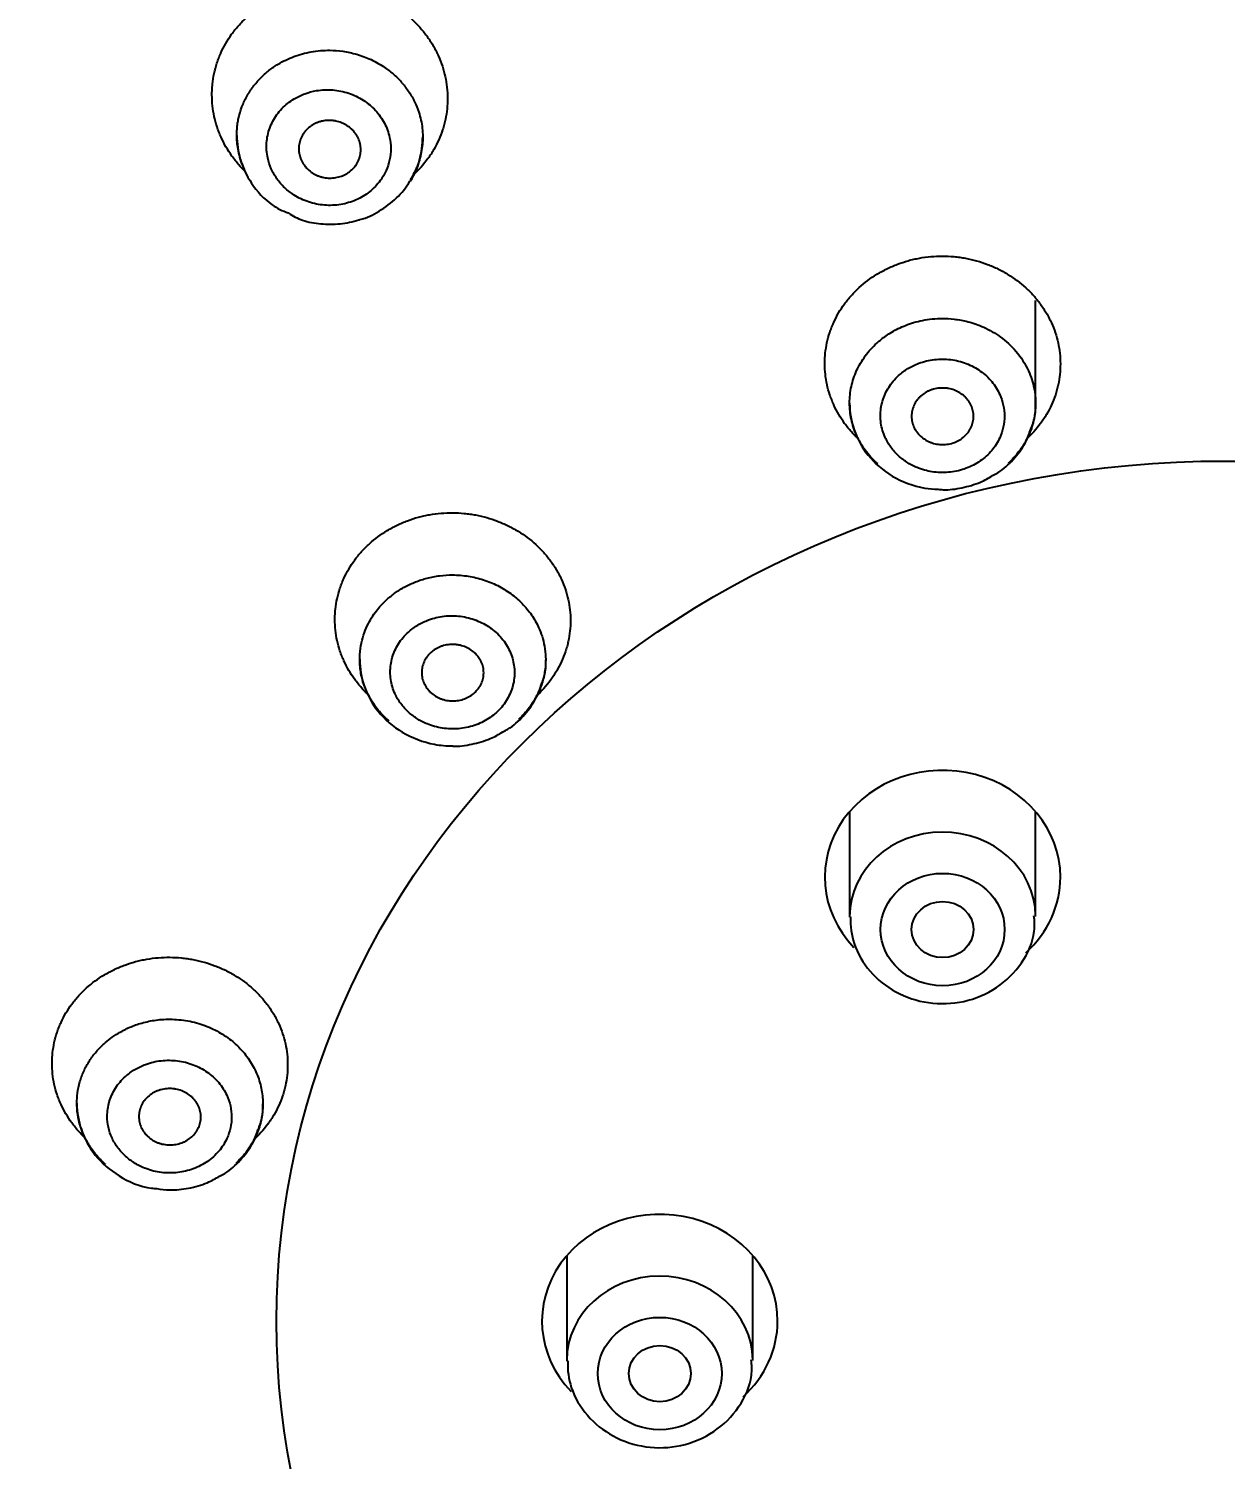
# Model space of a CAD drawing. Header units: millimetres. Extents: x 6110 to 6704, y -2661 to -1821.
# Drawn here: x 6333.18 to 6338.01, y -2169.86 to -2164.1 of the extents above; entities that cross this region are included whole.
import ezdxf

# ---------------------------------------------------------------- set-up
doc = ezdxf.new("R2010")
doc.units = ezdxf.units.MM
doc.header["$LTSCALE"] = 0.1
doc.linetypes.add('HIDDEN2', pattern=[4.7625, 3.175, -1.5875])
doc.layers.add('1', color=4, linetype='HIDDEN2', lineweight=13)
doc.layers.add('DIM', color=3, linetype='Continuous', lineweight=9)
doc.styles.get("Standard").update_dxf_attribs({"font": 'arial.ttf'})
doc.dimstyles.new('ISO-25', dxfattribs={"dimtxt": 2.5, "dimasz": 2.5, "dimexe": 1.25, "dimexo": 0.625, "dimtad": 1, "dimlfac": 5, "dimtxsty": 'Standard', "dimcen": 2.5, "dimadec": 0, "dimazin": 0, "dimtfac": 1, "dimtmove": 0, "dimatfit": 3, "dimfxl": 0, "dimarcsym": 0})

# ---------------------------------------------------------------- blocks, each defined once
blk = doc.blocks.new('*D85')
at = {"layer": 'Defpoints', "color": 0}
for p in [(6324.4599, -2027.3782), (6392.6916, -2027.3782), (6311.704, -2532.5418)]:
    blk.add_point(p, dxfattribs=at)
at = {"layer": 'DIM', "color": 0, "lineweight": -2}
for p, q in [((6325.0849, -2027.3782), (6393.9416, -2027.3782)), ((6392.6916, -2527.5418), (6392.6916, -2032.3782)), ((6312.329, -2532.5418), (6393.9416, -2532.5418))]:
    blk.add_line(p, q, dxfattribs=at)
at = {"layer": 'DIM', "color": 0}
for points in [[(6391.8583, -2032.3782), (6393.5249, -2032.3782), (6392.6916, -2027.3782)], [(6391.8583, -2527.5418), (6393.5249, -2527.5418), (6392.6916, -2532.5418)]]:
    blk.add_solid(points, dxfattribs=at)
at = {"layer": 'DIM', "color": 0, "insert": (6389.0618, -2279.96), "char_height": 5, "attachment_point": 5, "rotation": 90}
blk.add_mtext('2020,7', dxfattribs=at)
blk = doc.blocks.new('*D93')
at = {"layer": 'Defpoints', "color": 0}
for p in [(6325.0849, -2027.3782), (6402.037, -2595.9805), (6423.8203, -2595.9805)]:
    blk.add_point(p, dxfattribs=at)
at = {"layer": 'DIM', "color": 0, "lineweight": -2}
for p, q in [((6325.7099, -2027.3782), (6425.0703, -2027.3782)), ((6423.8203, -2032.3782), (6423.8203, -2590.9805)), ((6402.662, -2595.9805), (6425.0703, -2595.9805))]:
    blk.add_line(p, q, dxfattribs=at)
at = {"layer": 'DIM', "color": 0}
for points in [[(6422.9869, -2032.3782), (6424.6536, -2032.3782), (6423.8203, -2027.3782)], [(6422.9869, -2590.9805), (6424.6536, -2590.9805), (6423.8203, -2595.9805)]]:
    blk.add_solid(points, dxfattribs=at)
at = {"layer": 'DIM', "color": 0, "insert": (6420.1905, -2311.6794), "char_height": 5, "attachment_point": 5, "rotation": 90}
blk.add_mtext('2274,4', dxfattribs=at)

msp = doc.modelspace()

# ---------------------------------------------------------------- hatches: boundary and pattern name
at = {"layer": 'DIM'}
h = msp.add_hatch(dxfattribs=at)
h.set_pattern_fill('ANSI31', color=2)
edge = h.paths.add_edge_path()
edge.add_line((6619.6172, -2595.9805), (6619.6172, -1962.2056))
edge.add_line((6634.6172, -1966.1101), (6619.6172, -1966.1101))
edge.add_line((6634.6172, -2610.9805), (6634.6172, -1966.1101))
edge.add_line((6634.6172, -2610.9805), (6184.4567, -2610.9805))
edge.add_line((6619.6172, -2595.9805), (6184.4567, -2595.9805))
edge.add_line((6184.4567, -2610.9805), (6184.4567, -2595.9805))

# ---------------------------------------------------------------- linework, layer by layer
at = {"layer": '1', "color": 7, "linetype": 'Continuous', "lineweight": -3}
for p, q in [((6337.244, -2165.6066), (6337.244, -2165.1917)), ((6336.4941, -2167.2525), (6336.4941, -2167.6752)), ((6337.2441, -2167.6752), (6337.2441, -2167.2525)), ((6336.4941, -2167.6752), (6336.4941, -2167.6775)), ((6335.3538, -2169.0425), (6335.3538, -2169.4652)), ((6336.1038, -2169.4652), (6336.1038, -2169.0425)), ((6335.3538, -2169.4652), (6335.3538, -2169.4675))]:
    msp.add_line(p, q, dxfattribs=at)
for centre, major_axis, start_param, end_param in [((6338.0093, -2168.509), (-13.75, 0), 3.141606, 7.301236), ((6338.0093, -2168.5196), (-13.75, 0), 3.141627, 6.283151), ((6338.0093, -2168.8384), (13.1753, 0), 4.984867, 10.723113), ((6336.8691, -2167.5168), (0.475, 0), 0, 3.859642), ((6336.8691, -2167.6752), (-0.375, 0), 3.151215, 6.283185), ((6336.8691, -2167.5168), (0.475, 0), 5.497493, 6.283185), ((6335.7288, -2169.3067), (0.475, 0), 0, 3.859642), ((6335.7288, -2169.4652), (-0.375, 0), 3.151215, 6.283185), ((6335.7288, -2169.3067), (0.475, 0), 5.497493, 6.283185)]:
    msp.add_ellipse(centre, major_axis=major_axis, ratio=0.906308, start_param=start_param, end_param=end_param, dxfattribs=at)
for centre, major_axis in [((6338.0093, -2169.3067), (3.8258, 0)), ((6336.8691, -2167.7281), (0.25, 0)), ((6336.8691, -2167.7281), (0.125, 0)), ((6335.7288, -2169.518), (0.25, 0)), ((6335.7288, -2169.518), (0.125, 0))]:
    msp.add_ellipse(centre, major_axis=major_axis, ratio=0.906308, dxfattribs=at)
for points, knots in [([(6334.0542, -2164.6695), (6334.0464, -2164.6617), (6334.0388, -2164.6537), (6334.0266, -2164.6396), (6334.0218, -2164.6338), (6334.0124, -2164.6221), (6334.008, -2164.6161), (6333.9864, -2164.5858), (6333.9717, -2164.5602), (6333.9568, -2164.5266), (6333.954, -2164.5198), (6333.9487, -2164.506), (6333.9462, -2164.4991), (6333.9394, -2164.4782), (6333.9356, -2164.4641), (6333.9264, -2164.4216), (6333.9233, -2164.3929), (6333.9232, -2164.3564), (6333.9233, -2164.3491), (6333.9241, -2164.3347), (6333.9246, -2164.3274), (6333.9269, -2164.3059), (6333.9313, -2164.2775), (6333.9388, -2164.2496), (6333.9455, -2164.2288), (6333.9479, -2164.2219), (6333.9532, -2164.2083), (6333.956, -2164.2015), (6333.9708, -2164.1682), (6333.9853, -2164.143), (6334.0068, -2164.1132), (6334.0112, -2164.1073), (6334.0205, -2164.0958), (6334.0253, -2164.0901), (6334.0402, -2164.0734), (6334.0506, -2164.0628), (6334.0835, -2164.0326), (6334.1074, -2164.0146), (6334.1398, -2163.9949), (6334.1464, -2163.991), (6334.1598, -2163.9837), (6334.1666, -2163.9802), (6334.1872, -2163.9703), (6334.2152, -2163.9584), (6334.2444, -2163.9491), (6334.2667, -2163.9431), (6334.2742, -2163.9413), (6334.2893, -2163.938), (6334.297, -2163.9365), (6334.3354, -2163.93), (6334.3662, -2163.9276), (6334.4127, -2163.9283), (6334.4282, -2163.9293), (6334.4516, -2163.9318), (6334.4594, -2163.9328), (6334.4748, -2163.9351), (6334.4825, -2163.9365), (6334.5206, -2163.9441), (6334.5502, -2163.9529), (6334.5861, -2163.9673), (6334.5933, -2163.9704), (6334.6074, -2163.9768), (6334.6144, -2163.9802), (6334.6351, -2163.9908), (6334.6484, -2163.9984), (6334.687, -2164.0229), (6334.711, -2164.0415), (6334.7388, -2164.0676), (6334.7442, -2164.073), (6334.7547, -2164.0839), (6334.7597, -2164.0894), (6334.7745, -2164.1063), (6334.793, -2164.1297), (6334.809, -2164.1546), (6334.8201, -2164.1739), (6334.8236, -2164.1804), (6334.8304, -2164.1936), (6334.8335, -2164.2003), (6334.8485, -2164.2339), (6334.8576, -2164.2615), (6334.8668, -2164.304), (6334.8692, -2164.3184), (6334.8723, -2164.3474), (6334.8731, -2164.3618), (6334.8733, -2164.405), (6334.8704, -2164.4336), (6334.8629, -2164.469), (6334.8612, -2164.476), (6334.8575, -2164.4901), (6334.8554, -2164.4971), (6334.8487, -2164.5177), (6334.8383, -2164.5447), (6334.8252, -2164.5705), (6334.8143, -2164.5895), (6334.8105, -2164.5957), (6334.8025, -2164.608), (6334.7983, -2164.6142), (6334.7766, -2164.6441), (6334.7569, -2164.6663), (6334.7347, -2164.6866)], [0, 0, 0, 0, 0.015336, 0.015336, 0.025811, 0.025811, 0.036286, 0.036286, 0.078187, 0.078187, 0.088662, 0.088662, 0.099137, 0.099137, 0.120087, 0.120087, 0.161988, 0.161988, 0.172463, 0.172463, 0.182938, 0.182938, 0.203889, 0.224839, 0.224839, 0.235314, 0.235314, 0.245789, 0.245789, 0.28769, 0.28769, 0.298165, 0.298165, 0.30864, 0.30864, 0.32959, 0.32959, 0.371491, 0.371491, 0.381966, 0.381966, 0.392441, 0.392441, 0.413392, 0.434342, 0.434342, 0.444817, 0.444817, 0.455292, 0.455292, 0.497193, 0.497193, 0.518143, 0.518143, 0.528618, 0.528618, 0.539093, 0.539093, 0.580994, 0.580994, 0.591469, 0.591469, 0.601944, 0.601944, 0.622895, 0.622895, 0.664795, 0.664795, 0.67527, 0.67527, 0.685745, 0.685745, 0.706696, 0.727646, 0.727646, 0.738121, 0.738121, 0.748596, 0.748596, 0.790497, 0.790497, 0.811447, 0.811447, 0.832398, 0.832398, 0.874298, 0.874298, 0.884773, 0.884773, 0.895248, 0.895248, 0.916199, 0.937149, 0.937149, 0.947624, 0.947624, 0.958099, 0.958099, 1, 1, 1, 1]), ([(6334.0232, -2164.5257), (6334.0232, -2164.5255), (6334.0232, -2164.5169), (6334.0239, -2164.5009), (6334.0264, -2164.4785), (6334.0319, -2164.4489), (6334.0428, -2164.4121), (6334.0626, -2164.3693), (6334.088, -2164.3301), (6334.1181, -2164.2951), (6334.1522, -2164.2646), (6334.1963, -2164.2341), (6334.253, -2164.2067), (6334.3236, -2164.1874), (6334.3908, -2164.1819), (6334.4526, -2164.1866), (6334.5089, -2164.1987), (6334.5669, -2164.2205), (6334.6174, -2164.2496), (6334.6588, -2164.2823), (6334.6912, -2164.3153), (6334.7188, -2164.3517), (6334.7412, -2164.391), (6334.7567, -2164.4292), (6334.7664, -2164.4651), (6334.7718, -2164.4979), (6334.7731, -2164.5207), (6334.7732, -2164.5325), (6334.7732, -2164.5334)], [0, 0, 0, 0, 0.00054, 0.023636, 0.044389, 0.062801, 0.106643, 0.149621, 0.191736, 0.232989, 0.273381, 0.312914, 0.373802, 0.436116, 0.49986, 0.544682, 0.593478, 0.646246, 0.702985, 0.743624, 0.784263, 0.824903, 0.865544, 0.906186, 0.936901, 0.967358, 0.997557, 1, 1, 1, 1]), ([(6334.5327, -2164.7719), (6334.5418, -2164.7664), (6334.5593, -2164.7543), (6334.5825, -2164.7331), (6334.6058, -2164.7051), (6334.6266, -2164.6695), (6334.6408, -2164.6257), (6334.6457, -2164.5801), (6334.6413, -2164.5395), (6334.6315, -2164.505), (6334.6189, -2164.4766), (6334.6025, -2164.4499), (6334.5827, -2164.4253), (6334.5595, -2164.4033), (6334.5334, -2164.3843), (6334.5051, -2164.3684), (6334.4748, -2164.3561), (6334.443, -2164.3476), (6334.4104, -2164.3429), (6334.3776, -2164.3423), (6334.3395, -2164.3463), (6334.2973, -2164.3573), (6334.2584, -2164.3761), (6334.2279, -2164.3972), (6334.2046, -2164.4186), (6334.1846, -2164.4426), (6334.1681, -2164.4688), (6334.1556, -2164.4969), (6334.1472, -2164.5264), (6334.1429, -2164.5566), (6334.1429, -2164.5872), (6334.148, -2164.6226), (6334.1607, -2164.6619), (6334.1841, -2164.7027), (6334.2153, -2164.7387), (6334.2493, -2164.7651), (6334.2823, -2164.7835), (6334.3127, -2164.7957), (6334.3444, -2164.8041), (6334.3769, -2164.8087), (6334.4098, -2164.8093), (6334.4424, -2164.8058), (6334.4742, -2164.7985), (6334.5046, -2164.7873), (6334.5236, -2164.7774), (6334.5327, -2164.7719)], [0, 0, 0, 0, 0.020914, 0.041607, 0.062488, 0.093728, 0.124942, 0.156107, 0.187404, 0.208174, 0.228894, 0.249923, 0.270675, 0.291393, 0.312433, 0.333242, 0.353953, 0.374923, 0.395822, 0.416536, 0.437407, 0.468734, 0.499978, 0.520864, 0.541628, 0.562599, 0.583466, 0.604178, 0.625077, 0.646043, 0.666755, 0.687565, 0.718946, 0.75002, 0.781388, 0.812486, 0.833437, 0.854155, 0.875008, 0.895891, 0.916598, 0.937517, 0.958391, 0.979082, 1, 1, 1, 1]), ([(6334.4867, -2164.6659), (6334.4808, -2164.6713), (6334.4745, -2164.676), (6334.4643, -2164.6822), (6334.4608, -2164.6841), (6334.4536, -2164.6876), (6334.4498, -2164.6892), (6334.4385, -2164.6934), (6334.4307, -2164.6954), (6334.4187, -2164.6975), (6334.4146, -2164.698), (6334.4064, -2164.6986), (6334.4023, -2164.6987), (6334.39, -2164.6986), (6334.3819, -2164.6977), (6334.3719, -2164.6957), (6334.3698, -2164.6952), (6334.3658, -2164.6943), (6334.3599, -2164.6926), (6334.3503, -2164.6893), (6334.343, -2164.686), (6334.3375, -2164.6832), (6334.3358, -2164.6822), (6334.3322, -2164.6802), (6334.3305, -2164.6792), (6334.3219, -2164.6737), (6334.3157, -2164.6688), (6334.307, -2164.6607), (6334.3043, -2164.6578), (6334.299, -2164.6518), (6334.2966, -2164.6487), (6334.2898, -2164.6392), (6334.2859, -2164.6324), (6334.2812, -2164.6218), (6334.2798, -2164.6182), (6334.2774, -2164.6108), (6334.2764, -2164.6072), (6334.274, -2164.596), (6334.2732, -2164.5884), (6334.2732, -2164.5731), (6334.274, -2164.5655), (6334.2763, -2164.5544), (6334.2773, -2164.5508), (6334.2797, -2164.5435), (6334.2811, -2164.5399), (6334.2858, -2164.5294), (6334.2896, -2164.5228), (6334.2964, -2164.5134), (6334.2988, -2164.5103), (6334.3041, -2164.5045), (6334.3068, -2164.5017), (6334.3155, -2164.4938), (6334.3218, -2164.489), (6334.332, -2164.4828), (6334.3356, -2164.4809), (6334.3428, -2164.4774), (6334.3502, -2164.4743), (6334.3578, -2164.4718), (6334.3637, -2164.4702), (6334.3657, -2164.4698), (6334.3697, -2164.4689), (6334.3717, -2164.4685), (6334.3818, -2164.4668), (6334.3899, -2164.4662), (6334.4021, -2164.4664), (6334.4062, -2164.4666), (6334.4124, -2164.4673), (6334.4144, -2164.4675), (6334.4185, -2164.4681), (6334.4205, -2164.4685), (6334.4305, -2164.4705), (6334.4383, -2164.4728), (6334.4497, -2164.4774), (6334.4534, -2164.4791), (6334.4606, -2164.4828), (6334.4641, -2164.4848), (6334.4743, -2164.4912), (6334.4806, -2164.4961), (6334.4894, -2164.5044), (6334.4921, -2164.5072), (6334.4973, -2164.5132), (6334.5022, -2164.5193), (6334.5064, -2164.5259), (6334.5102, -2164.5326), (6334.512, -2164.5361), (6334.5167, -2164.5468), (6334.5191, -2164.554), (6334.5215, -2164.5652), (6334.5222, -2164.569), (6334.523, -2164.5766), (6334.5232, -2164.5804), (6334.5232, -2164.5918), (6334.5224, -2164.5993), (6334.5201, -2164.6105), (6334.5191, -2164.6142), (6334.5167, -2164.6215), (6334.514, -2164.6286), (6334.5105, -2164.6354), (6334.5067, -2164.642), (6334.5046, -2164.6453), (6334.4977, -2164.6548), (6334.4925, -2164.6606), (6334.4867, -2164.6659)], [0, 0, 0, 0, 0.03125, 0.03125, 0.046875, 0.046875, 0.0625, 0.0625, 0.09375, 0.09375, 0.109375, 0.109375, 0.125, 0.125, 0.15625, 0.15625, 0.164062, 0.164062, 0.171875, 0.1875, 0.203125, 0.203125, 0.210937, 0.210937, 0.21875, 0.21875, 0.25, 0.25, 0.265625, 0.265625, 0.28125, 0.28125, 0.3125, 0.3125, 0.328125, 0.328125, 0.34375, 0.34375, 0.375, 0.375, 0.40625, 0.40625, 0.421875, 0.421875, 0.4375, 0.4375, 0.46875, 0.46875, 0.484375, 0.484375, 0.5, 0.5, 0.53125, 0.53125, 0.546875, 0.546875, 0.5625, 0.578125, 0.578125, 0.585938, 0.585938, 0.59375, 0.59375, 0.625, 0.625, 0.640625, 0.640625, 0.648438, 0.648438, 0.65625, 0.65625, 0.6875, 0.6875, 0.703125, 0.703125, 0.71875, 0.71875, 0.75, 0.75, 0.765625, 0.765625, 0.78125, 0.796875, 0.796875, 0.8125, 0.8125, 0.84375, 0.84375, 0.859375, 0.859375, 0.875, 0.875, 0.90625, 0.90625, 0.921875, 0.921875, 0.9375, 0.953125, 0.953125, 0.96875, 0.96875, 1, 1, 1, 1]), ([(6334.0562, -2164.6677), (6334.0531, -2164.6613), (6334.0453, -2164.644), (6334.0355, -2164.6157), (6334.028, -2164.5836), (6334.024, -2164.5538), (6334.0232, -2164.5347), (6334.0232, -2164.5257)], [0, 0, 0, 0, 0.14293, 0.384314, 0.608294, 0.814864, 1, 1, 1, 1]), ([(6334.0234, -2164.5271), (6334.0239, -2164.5599), (6334.0335, -2164.6267), (6334.0799, -2164.7254), (6334.1495, -2164.8021), (6334.2077, -2164.8309), (6334.2311, -2164.8394)], [0, 0, 0, 0, 0.241789, 0.514795, 0.82051, 1, 1, 1, 1]), ([(6334.7215, -2164.7112), (6334.7221, -2164.7106), (6334.742, -2164.6858), (6334.7634, -2164.6242), (6334.7731, -2164.5644), (6334.7729, -2164.5321)], [0, 0, 0, 0, 0.013879, 0.498137, 1, 1, 1, 1]), ([(6334.7732, -2164.5334), (6334.7732, -2164.5434), (6334.7722, -2164.564), (6334.7677, -2164.5951), (6334.7599, -2164.6261), (6334.7492, -2164.6561), (6334.7365, -2164.6829), (6334.7269, -2164.6993), (6334.7224, -2164.7064)], [0, 0, 0, 0, 0.164112, 0.341268, 0.516891, 0.690981, 0.863541, 1, 1, 1, 1]), ([(6334.516, -2164.867), (6334.5173, -2164.8667), (6334.5465, -2164.8608), (6334.6001, -2164.833), (6334.6703, -2164.7814), (6334.7061, -2164.7362), (6334.7215, -2164.7112)], [0, 0, 0, 0, 0.014061, 0.333044, 0.665886, 1, 1, 1, 1]), ([(6334.2311, -2164.8394), (6334.2493, -2164.8517), (6334.2901, -2164.8728), (6334.3628, -2164.8849), (6334.4401, -2164.8853), (6334.4909, -2164.8747), (6334.516, -2164.867)], [0, 0, 0, 0, 0.220258, 0.47206, 0.735981, 1, 1, 1, 1]), ([(6336.524, -2165.7447), (6336.5164, -2165.7375), (6336.5091, -2165.7299), (6336.4971, -2165.7166), (6336.4923, -2165.7109), (6336.483, -2165.6995), (6336.4785, -2165.6937), (6336.4569, -2165.6643), (6336.4423, -2165.6394), (6336.4274, -2165.6066), (6336.4245, -2165.6), (6336.4193, -2165.5866), (6336.4168, -2165.5798), (6336.41, -2165.5593), (6336.4062, -2165.5456), (6336.3971, -2165.504), (6336.394, -2165.4758), (6336.394, -2165.44), (6336.3941, -2165.4329), (6336.3949, -2165.4187), (6336.3955, -2165.4116), (6336.3977, -2165.3904), (6336.4022, -2165.3625), (6336.4097, -2165.335), (6336.4165, -2165.3145), (6336.4189, -2165.3077), (6336.4242, -2165.2942), (6336.427, -2165.2876), (6336.4419, -2165.2547), (6336.4564, -2165.2297), (6336.4779, -2165.2002), (6336.4824, -2165.1944), (6336.4917, -2165.183), (6336.4965, -2165.1773), (6336.5114, -2165.1607), (6336.5218, -2165.1502), (6336.5547, -2165.1201), (6336.5786, -2165.1022), (6336.611, -2165.0824), (6336.6176, -2165.0785), (6336.631, -2165.0712), (6336.6378, -2165.0677), (6336.6584, -2165.0576), (6336.6864, -2165.0455), (6336.7155, -2165.036), (6336.7378, -2165.0298), (6336.7453, -2165.0279), (6336.7604, -2165.0245), (6336.7681, -2165.0229), (6336.8064, -2165.016), (6336.8373, -2165.0133), (6336.8837, -2165.0133), (6336.8992, -2165.014), (6336.9226, -2165.0162), (6336.9304, -2165.0171), (6336.9458, -2165.0192), (6336.9535, -2165.0204), (6336.9916, -2165.0274), (6337.0212, -2165.0357), (6337.0572, -2165.0493), (6337.0643, -2165.0522), (6337.0785, -2165.0584), (6337.0855, -2165.0616), (6337.1062, -2165.0717), (6337.1195, -2165.079), (6337.1581, -2165.1027), (6337.1821, -2165.1207), (6337.2099, -2165.146), (6337.2153, -2165.1512), (6337.2258, -2165.1618), (6337.2308, -2165.1672), (6337.2456, -2165.1836), (6337.2641, -2165.2064), (6337.2801, -2165.2307), (6337.2911, -2165.2495), (6337.2947, -2165.2558), (6337.3014, -2165.2688), (6337.3046, -2165.2753), (6337.3195, -2165.3082), (6337.3286, -2165.3352), (6337.3377, -2165.3768), (6337.34, -2165.3909), (6337.3432, -2165.4194), (6337.3439, -2165.4336), (6337.344, -2165.4759), (6337.3411, -2165.504), (6337.3335, -2165.5388), (6337.3318, -2165.5458), (6337.328, -2165.5596), (6337.326, -2165.5665), (6337.3192, -2165.5868), (6337.3088, -2165.6134), (6337.2956, -2165.6388), (6337.2847, -2165.6575), (6337.2809, -2165.6637), (6337.2729, -2165.6758), (6337.2687, -2165.6819), (6337.247, -2165.7115), (6337.2272, -2165.7334), (6337.2051, -2165.7536)], [0, 0, 0, 0, 0.014861, 0.014861, 0.025341, 0.025341, 0.035821, 0.035821, 0.077742, 0.077742, 0.088222, 0.088222, 0.098703, 0.098703, 0.119663, 0.119663, 0.161584, 0.161584, 0.172064, 0.172064, 0.182544, 0.182544, 0.203505, 0.224465, 0.224465, 0.234945, 0.234945, 0.245425, 0.245425, 0.287346, 0.287346, 0.297826, 0.297826, 0.308307, 0.308307, 0.329267, 0.329267, 0.371188, 0.371188, 0.381668, 0.381668, 0.392148, 0.392148, 0.413109, 0.434069, 0.434069, 0.444549, 0.444549, 0.45503, 0.45503, 0.49695, 0.49695, 0.517911, 0.517911, 0.528391, 0.528391, 0.538871, 0.538871, 0.580792, 0.580792, 0.591272, 0.591272, 0.601752, 0.601752, 0.622713, 0.622713, 0.664634, 0.664634, 0.675114, 0.675114, 0.685594, 0.685594, 0.706554, 0.727515, 0.727515, 0.737995, 0.737995, 0.748475, 0.748475, 0.790396, 0.790396, 0.811356, 0.811356, 0.832317, 0.832317, 0.874238, 0.874238, 0.884718, 0.884718, 0.895198, 0.895198, 0.916158, 0.937119, 0.937119, 0.947599, 0.947599, 0.958079, 0.958079, 1, 1, 1, 1]), ([(6336.494, -2165.6059), (6336.494, -2165.6058), (6336.494, -2165.5834), (6336.4989, -2165.5387), (6336.5204, -2165.4742), (6336.5553, -2165.4148), (6336.5917, -2165.3744), (6336.6216, -2165.3488), (6336.6415, -2165.3339), (6336.6645, -2165.3191), (6336.6907, -2165.305), (6336.7201, -2165.2919), (6336.7528, -2165.2807), (6336.7888, -2165.2718), (6336.8279, -2165.2659), (6336.8705, -2165.2638), (6336.9191, -2165.2667), (6336.9755, -2165.2772), (6337.0394, -2165.2997), (6337.1066, -2165.3386), (6337.1704, -2165.3972), (6337.2163, -2165.4693), (6337.2396, -2165.5419), (6337.244, -2165.5865), (6337.244, -2165.6066)], [0, 0, 0, 0, 0.00017, 0.062667, 0.125164, 0.187661, 0.250159, 0.270167, 0.292119, 0.316015, 0.341853, 0.369635, 0.399359, 0.431026, 0.464635, 0.500186, 0.539695, 0.588412, 0.646327, 0.713428, 0.789701, 0.875131, 0.943758, 1, 1, 1, 1]), ([(6337.0454, -2165.8195), (6337.0531, -2165.8124), (6337.0675, -2165.7975), (6337.0858, -2165.7727), (6337.1026, -2165.7414), (6337.1155, -2165.7031), (6337.1202, -2165.6584), (6337.1155, -2165.6135), (6337.1028, -2165.5751), (6337.086, -2165.5437), (6337.0678, -2165.5187), (6337.0462, -2165.496), (6337.0216, -2165.476), (6336.9944, -2165.4592), (6336.9649, -2165.4458), (6336.9339, -2165.4359), (6336.9017, -2165.4299), (6336.8689, -2165.4278), (6336.8361, -2165.4296), (6336.8039, -2165.4353), (6336.7676, -2165.4465), (6336.7287, -2165.4653), (6336.6947, -2165.4908), (6336.6694, -2165.5171), (6336.6512, -2165.5421), (6336.6367, -2165.5691), (6336.6261, -2165.5975), (6336.6197, -2165.6269), (6336.6177, -2165.6568), (6336.6197, -2165.6868), (6336.6262, -2165.7162), (6336.6385, -2165.7493), (6336.659, -2165.7847), (6336.6905, -2165.8195), (6336.7284, -2165.8482), (6336.7672, -2165.8672), (6336.8033, -2165.8786), (6336.8355, -2165.8845), (6336.8683, -2165.8865), (6336.901, -2165.8847), (6336.9333, -2165.879), (6336.9644, -2165.8694), (6336.9939, -2165.8563), (6337.0212, -2165.8397), (6337.0376, -2165.8265), (6337.0454, -2165.8195)], [0, 0, 0, 0, 0.020853, 0.041553, 0.062489, 0.093619, 0.124939, 0.156024, 0.187401, 0.208165, 0.228886, 0.24992, 0.270712, 0.291435, 0.31243, 0.333265, 0.353987, 0.374919, 0.395807, 0.416529, 0.437394, 0.468709, 0.499954, 0.520874, 0.541638, 0.562582, 0.583532, 0.604241, 0.625067, 0.646125, 0.666833, 0.687551, 0.718987, 0.750002, 0.781352, 0.812465, 0.833379, 0.854082, 0.874984, 0.895846, 0.916539, 0.937496, 0.95836, 0.979053, 1, 1, 1, 1]), ([(6336.9574, -2165.7398), (6336.9516, -2165.7451), (6336.9452, -2165.7498), (6336.9351, -2165.7559), (6336.9316, -2165.7579), (6336.9244, -2165.7614), (6336.9206, -2165.763), (6336.9093, -2165.7673), (6336.9015, -2165.7694), (6336.8894, -2165.7716), (6336.8854, -2165.7721), (6336.8772, -2165.7729), (6336.8731, -2165.773), (6336.8609, -2165.773), (6336.8527, -2165.7723), (6336.8406, -2165.7701), (6336.8366, -2165.7692), (6336.8288, -2165.767), (6336.8211, -2165.7645), (6336.8138, -2165.7613), (6336.8083, -2165.7587), (6336.8066, -2165.7577), (6336.803, -2165.7558), (6336.8013, -2165.7548), (6336.7927, -2165.7496), (6336.7864, -2165.7449), (6336.7778, -2165.737), (6336.775, -2165.7342), (6336.7698, -2165.7284), (6336.7673, -2165.7254), (6336.7605, -2165.7161), (6336.7567, -2165.7095), (6336.752, -2165.6992), (6336.7506, -2165.6956), (6336.7482, -2165.6885), (6336.7472, -2165.6848), (6336.7448, -2165.6739), (6336.744, -2165.6665), (6336.744, -2165.6552), (6336.7442, -2165.6515), (6336.745, -2165.6441), (6336.7462, -2165.6367), (6336.7481, -2165.6295), (6336.7505, -2165.6223), (6336.7519, -2165.6188), (6336.7566, -2165.6084), (6336.7604, -2165.6018), (6336.7672, -2165.5925), (6336.7697, -2165.5895), (6336.7749, -2165.5837), (6336.7776, -2165.5809), (6336.7863, -2165.5731), (6336.7926, -2165.5683), (6336.8028, -2165.5621), (6336.8064, -2165.5602), (6336.8136, -2165.5566), (6336.8209, -2165.5535), (6336.8286, -2165.551), (6336.8364, -2165.5488), (6336.8404, -2165.5479), (6336.8525, -2165.5457), (6336.8607, -2165.545), (6336.8729, -2165.545), (6336.877, -2165.5452), (6336.8831, -2165.5457), (6336.8852, -2165.546), (6336.8892, -2165.5465), (6336.8912, -2165.5468), (6336.9013, -2165.5487), (6336.9091, -2165.5508), (6336.9204, -2165.5551), (6336.9242, -2165.5567), (6336.9314, -2165.5603), (6336.9349, -2165.5622), (6336.9451, -2165.5684), (6336.9514, -2165.5731), (6336.9602, -2165.5811), (6336.9629, -2165.5839), (6336.9681, -2165.5897), (6336.973, -2165.5956), (6336.9772, -2165.602), (6336.9811, -2165.6086), (6336.9828, -2165.612), (6336.9876, -2165.6224), (6336.9899, -2165.6295), (6336.9923, -2165.6405), (6336.9929, -2165.6442), (6336.9938, -2165.6517), (6336.994, -2165.6554), (6336.994, -2165.6666), (6336.9932, -2165.674), (6336.9908, -2165.685), (6336.9898, -2165.6886), (6336.9874, -2165.6958), (6336.9847, -2165.7028), (6336.9812, -2165.7095), (6336.9774, -2165.7161), (6336.9753, -2165.7193), (6336.9684, -2165.7287), (6336.9632, -2165.7344), (6336.9574, -2165.7398)], [0, 0, 0, 0, 0.03125, 0.03125, 0.046875, 0.046875, 0.0625, 0.0625, 0.09375, 0.09375, 0.109375, 0.109375, 0.125, 0.125, 0.15625, 0.15625, 0.171875, 0.171875, 0.1875, 0.203125, 0.203125, 0.210938, 0.210938, 0.21875, 0.21875, 0.25, 0.25, 0.265625, 0.265625, 0.28125, 0.28125, 0.3125, 0.3125, 0.328125, 0.328125, 0.34375, 0.34375, 0.375, 0.375, 0.390625, 0.390625, 0.40625, 0.421875, 0.421875, 0.4375, 0.4375, 0.46875, 0.46875, 0.484375, 0.484375, 0.5, 0.5, 0.53125, 0.53125, 0.546875, 0.546875, 0.5625, 0.578125, 0.578125, 0.59375, 0.59375, 0.625, 0.625, 0.640625, 0.640625, 0.648438, 0.648438, 0.65625, 0.65625, 0.6875, 0.6875, 0.703125, 0.703125, 0.71875, 0.71875, 0.75, 0.75, 0.765625, 0.765625, 0.78125, 0.796875, 0.796875, 0.8125, 0.8125, 0.84375, 0.84375, 0.859375, 0.859375, 0.875, 0.875, 0.90625, 0.90625, 0.921875, 0.921875, 0.9375, 0.953125, 0.953125, 0.96875, 0.96875, 1, 1, 1, 1]), ([(6336.494, -2165.6057), (6336.4945, -2165.6435), (6336.5069, -2165.7173), (6336.5651, -2165.823), (6336.6641, -2165.9076), (6336.7684, -2165.9474), (6336.833, -2165.9529), (6336.8514, -2165.9532)], [0, 0, 0, 0, 0.204143, 0.422313, 0.655208, 0.904155, 1, 1, 1, 1]), ([(6336.6077, -2165.8507), (6336.6064, -2165.8495), (6336.5875, -2165.8326), (6336.555, -2165.7966), (6336.5202, -2165.7372), (6336.4988, -2165.6728), (6336.494, -2165.6282), (6336.494, -2165.6059)], [0, 0, 0, 0, 0.019048, 0.264451, 0.509856, 0.755262, 1, 1, 1, 1]), ([(6337.244, -2165.6066), (6337.244, -2165.6102), (6337.2435, -2165.6365), (6337.2382, -2165.6733), (6337.2281, -2165.7054), (6337.2243, -2165.7155)], [0, 0, 0, 0, 0.096128, 0.712652, 1, 1, 1, 1]), ([(6337.0704, -2165.898), (6337.0778, -2165.8945), (6337.1094, -2165.8777), (6337.156, -2165.8341), (6337.2001, -2165.7761), (6337.2166, -2165.7346), (6337.2218, -2165.7173)], [0, 0, 0, 0, 0.099079, 0.432779, 0.774554, 1, 1, 1, 1]), ([(6337.2243, -2165.7155), (6337.2204, -2165.7262), (6337.2074, -2165.7562), (6337.1788, -2165.802), (6337.1496, -2165.8336), (6337.134, -2165.8478)], [0, 0, 0, 0, 0.215129, 0.615921, 1, 1, 1, 1]), ([(6336.8514, -2165.9532), (6336.8579, -2165.954), (6336.8897, -2165.957), (6336.9481, -2165.9486), (6337.016, -2165.9294), (6337.0548, -2165.9082), (6337.0704, -2165.898)], [0, 0, 0, 0, 0.085389, 0.415593, 0.756236, 1, 1, 1, 1]), ([(6334.5484, -2166.7766), (6334.5409, -2166.7693), (6334.5337, -2166.7618), (6334.5218, -2166.7485), (6334.5169, -2166.7429), (6334.5076, -2166.7314), (6334.5032, -2166.7256), (6334.4816, -2166.696), (6334.467, -2166.6711), (6334.4521, -2166.6383), (6334.4493, -2166.6316), (6334.444, -2166.6181), (6334.4415, -2166.6113), (6334.4347, -2166.5909), (6334.431, -2166.5771), (6334.4219, -2166.5355), (6334.4188, -2166.5073), (6334.4188, -2166.4716), (6334.419, -2166.4644), (6334.4197, -2166.4502), (6334.4203, -2166.4432), (6334.4226, -2166.422), (6334.4271, -2166.3941), (6334.4346, -2166.3667), (6334.4414, -2166.3463), (6334.4438, -2166.3395), (6334.4491, -2166.3261), (6334.4519, -2166.3195), (6334.4668, -2166.2867), (6334.4814, -2166.2619), (6334.5029, -2166.2325), (6334.5074, -2166.2268), (6334.5167, -2166.2154), (6334.5215, -2166.2098), (6334.5364, -2166.1933), (6334.5468, -2166.1828), (6334.5797, -2166.153), (6334.6036, -2166.1352), (6334.636, -2166.1156), (6334.6427, -2166.1118), (6334.6561, -2166.1046), (6334.6629, -2166.1011), (6334.6834, -2166.0912), (6334.7115, -2166.0793), (6334.7406, -2166.0699), (6334.7629, -2166.0639), (6334.7704, -2166.062), (6334.7855, -2166.0587), (6334.7932, -2166.0571), (6334.8315, -2166.0504), (6334.8624, -2166.0478), (6334.9088, -2166.0481), (6334.9243, -2166.0489), (6334.9477, -2166.0511), (6334.9555, -2166.052), (6334.9709, -2166.0542), (6334.9786, -2166.0555), (6335.0167, -2166.0626), (6335.0463, -2166.0709), (6335.0822, -2166.0846), (6335.0894, -2166.0876), (6335.1035, -2166.0937), (6335.1105, -2166.097), (6335.1312, -2166.1071), (6335.1445, -2166.1145), (6335.1831, -2166.1382), (6335.2071, -2166.1561), (6335.2349, -2166.1814), (6335.2403, -2166.1866), (6335.2508, -2166.1972), (6335.2558, -2166.2026), (6335.2706, -2166.219), (6335.2891, -2166.2417), (6335.305, -2166.266), (6335.3161, -2166.2847), (6335.3196, -2166.2911), (6335.3263, -2166.304), (6335.3295, -2166.3105), (6335.3444, -2166.3433), (6335.3534, -2166.3702), (6335.3626, -2166.4117), (6335.3649, -2166.4257), (6335.368, -2166.4541), (6335.3688, -2166.4683), (6335.3688, -2166.5105), (6335.3658, -2166.5385), (6335.3583, -2166.5732), (6335.3566, -2166.5801), (6335.3528, -2166.5939), (6335.3507, -2166.6008), (6335.344, -2166.621), (6335.3335, -2166.6475), (6335.3203, -2166.6729), (6335.3094, -2166.6916), (6335.3056, -2166.6977), (6335.2976, -2166.7098), (6335.2934, -2166.7159), (6335.2716, -2166.7454), (6335.2519, -2166.7673), (6335.2297, -2166.7874)], [0, 0, 0, 0, 0.014716, 0.014716, 0.025198, 0.025198, 0.03568, 0.03568, 0.077607, 0.077607, 0.088088, 0.088088, 0.09857, 0.09857, 0.119534, 0.119534, 0.161461, 0.161461, 0.171942, 0.171942, 0.182424, 0.182424, 0.203388, 0.224351, 0.224351, 0.234833, 0.234833, 0.245315, 0.245315, 0.287241, 0.287241, 0.297723, 0.297723, 0.308205, 0.308205, 0.329168, 0.329168, 0.371095, 0.371095, 0.381577, 0.381577, 0.392059, 0.392059, 0.413022, 0.433986, 0.433986, 0.444468, 0.444468, 0.454949, 0.454949, 0.496876, 0.496876, 0.51784, 0.51784, 0.528322, 0.528322, 0.538803, 0.538803, 0.58073, 0.58073, 0.591212, 0.591212, 0.601694, 0.601694, 0.622657, 0.622657, 0.664584, 0.664584, 0.675066, 0.675066, 0.685548, 0.685548, 0.706511, 0.727475, 0.727475, 0.737956, 0.737956, 0.748438, 0.748438, 0.790365, 0.790365, 0.811329, 0.811329, 0.832292, 0.832292, 0.874219, 0.874219, 0.884701, 0.884701, 0.895183, 0.895183, 0.916146, 0.93711, 0.93711, 0.947591, 0.947591, 0.958073, 0.958073, 1, 1, 1, 1]), ([(6334.5188, -2166.6387), (6334.5188, -2166.632), (6334.5195, -2166.6098), (6334.5246, -2166.5736), (6334.5366, -2166.5321), (6334.5525, -2166.4957), (6334.5707, -2166.4644), (6334.59, -2166.438), (6334.6092, -2166.4161), (6334.6326, -2166.3933), (6334.6623, -2166.3695), (6334.7009, -2166.3455), (6334.7439, -2166.3255), (6334.7909, -2166.3103), (6334.8413, -2166.3007), (6334.8972, -2166.2973), (6334.9569, -2166.3021), (6335.0182, -2166.3167), (6335.076, -2166.3404), (6335.1287, -2166.3725), (6335.1747, -2166.4122), (6335.2128, -2166.4583), (6335.2385, -2166.5037), (6335.2551, -2166.5466), (6335.2651, -2166.5869), (6335.2685, -2166.6187), (6335.2688, -2166.6369), (6335.2688, -2166.6402)], [0, 0, 0, 0, 0.018671, 0.062088, 0.10206, 0.138587, 0.171667, 0.201299, 0.227483, 0.250217, 0.288615, 0.328329, 0.369361, 0.411709, 0.455375, 0.500357, 0.553934, 0.607512, 0.66109, 0.714669, 0.768247, 0.821825, 0.875404, 0.910478, 0.948929, 0.990758, 1, 1, 1, 1]), ([(6335.0698, -2166.8534), (6335.0776, -2166.8463), (6335.0921, -2166.8315), (6335.1103, -2166.8067), (6335.1247, -2166.7799), (6335.1352, -2166.7516), (6335.1416, -2166.7224), (6335.1436, -2166.6926), (6335.1415, -2166.6628), (6335.135, -2166.6335), (6335.1244, -2166.6052), (6335.1099, -2166.5783), (6335.0917, -2166.5534), (6335.07, -2166.5308), (6335.0454, -2166.5109), (6335.0181, -2166.4941), (6334.9886, -2166.4807), (6334.9575, -2166.4708), (6334.9253, -2166.4647), (6334.8925, -2166.4626), (6334.8597, -2166.4642), (6334.8275, -2166.4698), (6334.7912, -2166.4808), (6334.7523, -2166.4994), (6334.7183, -2166.5247), (6334.693, -2166.5508), (6334.6747, -2166.5757), (6334.6603, -2166.6026), (6334.6497, -2166.6309), (6334.6434, -2166.6602), (6334.6414, -2166.6902), (6334.6435, -2166.7201), (6334.65, -2166.7495), (6334.6625, -2166.7826), (6334.6832, -2166.818), (6334.7147, -2166.8528), (6334.7528, -2166.8815), (6334.7917, -2166.9005), (6334.8278, -2166.9119), (6334.8601, -2166.9179), (6334.8928, -2166.9199), (6334.9255, -2166.9182), (6334.9578, -2166.9125), (6334.9889, -2166.903), (6335.0184, -2166.89), (6335.0457, -2166.8735), (6335.0621, -2166.8604), (6335.0698, -2166.8534)], [0, 0, 0, 0, 0.020914, 0.041597, 0.062479, 0.08338, 0.104081, 0.124982, 0.145791, 0.166506, 0.187495, 0.208217, 0.228936, 0.250009, 0.270715, 0.29143, 0.312513, 0.33329, 0.354, 0.374994, 0.395878, 0.416593, 0.437468, 0.468789, 0.500029, 0.520911, 0.54168, 0.562645, 0.583516, 0.60423, 0.625119, 0.646107, 0.666818, 0.687601, 0.719028, 0.750049, 0.781466, 0.812508, 0.833489, 0.854204, 0.875021, 0.895915, 0.916616, 0.937523, 0.9584, 0.979082, 1, 1, 1, 1]), ([(6334.9822, -2166.7734), (6334.9763, -2166.7787), (6334.97, -2166.7834), (6334.9599, -2166.7895), (6334.9564, -2166.7914), (6334.9491, -2166.7949), (6334.9454, -2166.7965), (6334.934, -2166.8007), (6334.9262, -2166.8029), (6334.9142, -2166.805), (6334.9101, -2166.8055), (6334.9019, -2166.8062), (6334.8979, -2166.8064), (6334.8856, -2166.8064), (6334.8775, -2166.8056), (6334.8654, -2166.8034), (6334.8614, -2166.8024), (6334.8536, -2166.8003), (6334.8459, -2166.7977), (6334.8385, -2166.7945), (6334.8331, -2166.7919), (6334.8313, -2166.7909), (6334.8278, -2166.789), (6334.8261, -2166.788), (6334.8175, -2166.7828), (6334.8112, -2166.778), (6334.8026, -2166.7701), (6334.7998, -2166.7673), (6334.7946, -2166.7615), (6334.7921, -2166.7585), (6334.7853, -2166.7492), (6334.7815, -2166.7426), (6334.7768, -2166.7323), (6334.7754, -2166.7287), (6334.773, -2166.7215), (6334.772, -2166.7179), (6334.7696, -2166.707), (6334.7688, -2166.6996), (6334.7688, -2166.6883), (6334.769, -2166.6846), (6334.7698, -2166.6772), (6334.771, -2166.6699), (6334.773, -2166.6627), (6334.7753, -2166.6555), (6334.7767, -2166.652), (6334.7814, -2166.6416), (6334.7853, -2166.6351), (6334.7921, -2166.6258), (6334.7945, -2166.6228), (6334.7997, -2166.6171), (6334.8025, -2166.6143), (6334.8111, -2166.6065), (6334.8174, -2166.6018), (6334.8277, -2166.5956), (6334.8312, -2166.5937), (6334.8384, -2166.5902), (6334.8458, -2166.587), (6334.8535, -2166.5846), (6334.8613, -2166.5824), (6334.8653, -2166.5815), (6334.8774, -2166.5794), (6334.8855, -2166.5787), (6334.8977, -2166.5788), (6334.9018, -2166.579), (6334.908, -2166.5795), (6334.91, -2166.5798), (6334.9141, -2166.5803), (6334.9161, -2166.5807), (6334.9261, -2166.5825), (6334.9339, -2166.5847), (6334.9453, -2166.589), (6334.949, -2166.5907), (6334.9563, -2166.5942), (6334.9598, -2166.5961), (6334.9699, -2166.6024), (6334.9763, -2166.6071), (6334.985, -2166.6151), (6334.9878, -2166.6179), (6334.993, -2166.6236), (6334.9978, -2166.6296), (6335.002, -2166.636), (6335.0059, -2166.6426), (6335.0077, -2166.646), (6335.0124, -2166.6564), (6335.0148, -2166.6635), (6335.0172, -2166.6744), (6335.0178, -2166.6781), (6335.0186, -2166.6856), (6335.0188, -2166.6893), (6335.0188, -2166.7004), (6335.018, -2166.7078), (6335.0156, -2166.7188), (6335.0146, -2166.7224), (6335.0123, -2166.7296), (6335.0095, -2166.7366), (6335.006, -2166.7432), (6335.0022, -2166.7498), (6335.0001, -2166.753), (6334.9932, -2166.7623), (6334.988, -2166.7681), (6334.9822, -2166.7734)], [0, 0, 0, 0, 0.03125, 0.03125, 0.046875, 0.046875, 0.0625, 0.0625, 0.09375, 0.09375, 0.109375, 0.109375, 0.125, 0.125, 0.15625, 0.15625, 0.171875, 0.171875, 0.1875, 0.203125, 0.203125, 0.210938, 0.210938, 0.21875, 0.21875, 0.25, 0.25, 0.265625, 0.265625, 0.28125, 0.28125, 0.3125, 0.3125, 0.328125, 0.328125, 0.34375, 0.34375, 0.375, 0.375, 0.390625, 0.390625, 0.40625, 0.421875, 0.421875, 0.4375, 0.4375, 0.46875, 0.46875, 0.484375, 0.484375, 0.5, 0.5, 0.53125, 0.53125, 0.546875, 0.546875, 0.5625, 0.578125, 0.578125, 0.59375, 0.59375, 0.625, 0.625, 0.640625, 0.640625, 0.648438, 0.648438, 0.65625, 0.65625, 0.6875, 0.6875, 0.703125, 0.703125, 0.71875, 0.71875, 0.75, 0.75, 0.765625, 0.765625, 0.78125, 0.796875, 0.796875, 0.8125, 0.8125, 0.84375, 0.84375, 0.859375, 0.859375, 0.875, 0.875, 0.90625, 0.90625, 0.921875, 0.921875, 0.9375, 0.953125, 0.953125, 0.96875, 0.96875, 1, 1, 1, 1]), ([(6334.5188, -2166.6385), (6334.5193, -2166.6761), (6334.5316, -2166.7496), (6334.5893, -2166.8549), (6334.6879, -2166.9402), (6334.7981, -2166.9815), (6334.8689, -2166.988), (6334.8938, -2166.9881)], [0, 0, 0, 0, 0.196954, 0.407768, 0.633167, 0.874447, 1, 1, 1, 1]), ([(6334.6381, -2166.8884), (6334.6349, -2166.8857), (6334.6146, -2166.8678), (6334.5822, -2166.8321), (6334.5495, -2166.7782), (6334.5288, -2166.7235), (6334.5202, -2166.6768), (6334.5188, -2166.6487), (6334.5188, -2166.6387)], [0, 0, 0, 0, 0.042398, 0.27456, 0.493558, 0.699385, 0.892036, 1, 1, 1, 1]), ([(6335.2688, -2166.6402), (6335.2688, -2166.653), (6335.267, -2166.6832), (6335.2605, -2166.714), (6335.2551, -2166.7318), (6335.2548, -2166.733)], [0, 0, 0, 0, 0.40931, 0.962235, 1, 1, 1, 1]), ([(6335.0958, -2166.9313), (6335.1028, -2166.928), (6335.1339, -2166.9115), (6335.1805, -2166.8684), (6335.2277, -2166.8052), (6335.2467, -2166.7581), (6335.2533, -2166.7349)], [0, 0, 0, 0, 0.086255, 0.398286, 0.717949, 1, 1, 1, 1]), ([(6335.2548, -2166.733), (6335.2496, -2166.7497), (6335.2355, -2166.7845), (6335.204, -2166.8352), (6335.1753, -2166.8665), (6335.159, -2166.8813)], [0, 0, 0, 0, 0.299007, 0.639143, 1, 1, 1, 1]), ([(6334.8938, -2166.9881), (6334.894, -2166.9882), (6334.9196, -2166.9905), (6334.9717, -2166.9817), (6335.0403, -2166.9632), (6335.0797, -2166.9417), (6335.0958, -2166.9313)], [0, 0, 0, 0, 0.003137, 0.35998, 0.728294, 1, 1, 1, 1]), ([(6336.4979, -2167.6772), (6336.4967, -2167.7147), (6336.5067, -2167.7922), (6336.5715, -2167.9019), (6336.6777, -2167.987), (6336.812, -2168.0312), (6336.957, -2168.026), (6337.0924, -2167.9692), (6337.1932, -2167.8678), (6337.2425, -2167.7596), (6337.2404, -2167.6936), (6337.2374, -2167.6723)], [0, 0, 0, 0, 0.096594, 0.21219, 0.328962, 0.448735, 0.571477, 0.696167, 0.821126, 0.94382, 1, 1, 1, 1]), ([(6333.4071, -2168.564), (6333.3999, -2168.557), (6333.3929, -2168.5497), (6333.3812, -2168.5367), (6333.3764, -2168.531), (6333.3671, -2168.5195), (6333.3626, -2168.5137), (6333.3411, -2168.4842), (6333.3265, -2168.4593), (6333.3116, -2168.4265), (6333.3088, -2168.4198), (6333.3035, -2168.4064), (6333.3011, -2168.3996), (6333.2943, -2168.3792), (6333.2905, -2168.3655), (6333.2815, -2168.324), (6333.2784, -2168.2959), (6333.2784, -2168.2603), (6333.2786, -2168.2532), (6333.2794, -2168.239), (6333.28, -2168.232), (6333.2823, -2168.211), (6333.2868, -2168.1832), (6333.2943, -2168.1559), (6333.3011, -2168.1357), (6333.3036, -2168.1289), (6333.3088, -2168.1156), (6333.3117, -2168.109), (6333.3266, -2168.0764), (6333.3412, -2168.0518), (6333.3627, -2168.0226), (6333.3672, -2168.0169), (6333.3765, -2168.0056), (6333.3813, -2168), (6333.3962, -2167.9837), (6333.4067, -2167.9733), (6333.4396, -2167.9437), (6333.4635, -2167.9261), (6333.4959, -2167.9067), (6333.5025, -2167.9029), (6333.516, -2167.8957), (6333.5227, -2167.8923), (6333.5433, -2167.8825), (6333.5713, -2167.8707), (6333.6005, -2167.8614), (6333.6228, -2167.8555), (6333.6303, -2167.8537), (6333.6454, -2167.8503), (6333.6531, -2167.8488), (6333.6914, -2167.8422), (6333.7223, -2167.8397), (6333.7687, -2167.84), (6333.7842, -2167.8408), (6333.8076, -2167.843), (6333.8154, -2167.844), (6333.8308, -2167.8461), (6333.8385, -2167.8474), (6333.8766, -2167.8545), (6333.9062, -2167.8628), (6333.9421, -2167.8765), (6333.9492, -2167.8794), (6333.9634, -2167.8856), (6333.9704, -2167.8888), (6333.9911, -2167.8989), (6334.0044, -2167.9063), (6334.043, -2167.9298), (6334.067, -2167.9478), (6334.0947, -2167.973), (6334.1001, -2167.9781), (6334.1106, -2167.9887), (6334.1156, -2167.994), (6334.1304, -2168.0104), (6334.1489, -2168.033), (6334.1648, -2168.0572), (6334.1758, -2168.0759), (6334.1794, -2168.0822), (6334.1861, -2168.0951), (6334.1892, -2168.1016), (6334.2042, -2168.1343), (6334.2131, -2168.1612), (6334.2223, -2168.2025), (6334.2246, -2168.2165), (6334.2277, -2168.2448), (6334.2284, -2168.2589), (6334.2284, -2168.3011), (6334.2254, -2168.329), (6334.2179, -2168.3637), (6334.2161, -2168.3706), (6334.2123, -2168.3844), (6334.2103, -2168.3912), (6334.2035, -2168.4115), (6334.193, -2168.4379), (6334.1798, -2168.4633), (6334.1689, -2168.4819), (6334.165, -2168.488), (6334.157, -2168.5002), (6334.1528, -2168.5062), (6334.1311, -2168.5357), (6334.1113, -2168.5575), (6334.0891, -2168.5776)], [0, 0, 0, 0, 0.01422, 0.01422, 0.024707, 0.024707, 0.035194, 0.035194, 0.077142, 0.077142, 0.087629, 0.087629, 0.098116, 0.098116, 0.11909, 0.11909, 0.161038, 0.161038, 0.171525, 0.171525, 0.182013, 0.182013, 0.202987, 0.223961, 0.223961, 0.234448, 0.234448, 0.244935, 0.244935, 0.286883, 0.286883, 0.29737, 0.29737, 0.307857, 0.307857, 0.328831, 0.328831, 0.370779, 0.370779, 0.381266, 0.381266, 0.391753, 0.391753, 0.412727, 0.433701, 0.433701, 0.444188, 0.444188, 0.454675, 0.454675, 0.496623, 0.496623, 0.517597, 0.517597, 0.528084, 0.528084, 0.538571, 0.538571, 0.580519, 0.580519, 0.591006, 0.591006, 0.601493, 0.601493, 0.622467, 0.622467, 0.664415, 0.664415, 0.674902, 0.674902, 0.685389, 0.685389, 0.706363, 0.727338, 0.727338, 0.737825, 0.737825, 0.748312, 0.748312, 0.79026, 0.79026, 0.811234, 0.811234, 0.832208, 0.832208, 0.874156, 0.874156, 0.884643, 0.884643, 0.89513, 0.89513, 0.916104, 0.937078, 0.937078, 0.947565, 0.947565, 0.958052, 0.958052, 1, 1, 1, 1]), ([(6333.3784, -2168.4281), (6333.3784, -2168.4146), (6333.3803, -2168.3853), (6333.3896, -2168.3413), (6333.4061, -2168.2973), (6333.4284, -2168.2567), (6333.4556, -2168.2201), (6333.4845, -2168.1905), (6333.5146, -2168.1657), (6333.547, -2168.1439), (6333.587, -2168.1231), (6333.6352, -2168.1051), (6333.6916, -2168.0924), (6333.7565, -2168.0877), (6333.8262, -2168.0942), (6333.8957, -2168.1133), (6333.9592, -2168.1437), (6334.0147, -2168.1839), (6334.0604, -2168.2321), (6334.0952, -2168.2863), (6334.1182, -2168.3446), (6334.1272, -2168.3937), (6334.1284, -2168.4227), (6334.1284, -2168.4314)], [0, 0, 0, 0, 0.037784, 0.082216, 0.125624, 0.168008, 0.209366, 0.2497, 0.278959, 0.313201, 0.352425, 0.396627, 0.445806, 0.499958, 0.56195, 0.623218, 0.683762, 0.743581, 0.802676, 0.861046, 0.918692, 0.975613, 1, 1, 1, 1]), ([(6333.9292, -2168.6437), (6333.937, -2168.6367), (6333.9515, -2168.6218), (6333.9697, -2168.5971), (6333.9865, -2168.566), (6333.9994, -2168.5279), (6334.004, -2168.4833), (6333.9991, -2168.4387), (6333.9861, -2168.4005), (6333.9692, -2168.3694), (6333.9508, -2168.3445), (6333.9291, -2168.3221), (6333.9044, -2168.3024), (6333.8771, -2168.2857), (6333.8476, -2168.2724), (6333.8165, -2168.2626), (6333.7843, -2168.2566), (6333.7515, -2168.2545), (6333.7187, -2168.2561), (6333.6864, -2168.2617), (6333.6502, -2168.2727), (6333.6112, -2168.2911), (6333.5772, -2168.3163), (6333.5519, -2168.3422), (6333.5336, -2168.367), (6333.5192, -2168.3937), (6333.5086, -2168.4219), (6333.5023, -2168.4511), (6333.4999, -2168.4858), (6333.5042, -2168.5256), (6333.5189, -2168.5686), (6333.5422, -2168.6083), (6333.5739, -2168.6431), (6333.6121, -2168.6717), (6333.651, -2168.6906), (6333.6873, -2168.702), (6333.7195, -2168.7079), (6333.7523, -2168.71), (6333.785, -2168.7082), (6333.8172, -2168.7025), (6333.8483, -2168.6931), (6333.8778, -2168.6801), (6333.9051, -2168.6637), (6333.9215, -2168.6506), (6333.9292, -2168.6437)], [0, 0, 0, 0, 0.020937, 0.041628, 0.062497, 0.093773, 0.124959, 0.156177, 0.187427, 0.208218, 0.228934, 0.249951, 0.270654, 0.291371, 0.312463, 0.333177, 0.353887, 0.374952, 0.395774, 0.416486, 0.437443, 0.468738, 0.500022, 0.520911, 0.541679, 0.562642, 0.583504, 0.604227, 0.625123, 0.65639, 0.687561, 0.718897, 0.75002, 0.781398, 0.81249, 0.833513, 0.854234, 0.875013, 0.895987, 0.916701, 0.937519, 0.958445, 0.979143, 1, 1, 1, 1]), ([(6333.8418, -2168.5635), (6333.8359, -2168.5687), (6333.8296, -2168.5734), (6333.8195, -2168.5795), (6333.816, -2168.5814), (6333.8087, -2168.5849), (6333.805, -2168.5864), (6333.7936, -2168.5907), (6333.7858, -2168.5928), (6333.7738, -2168.5949), (6333.7697, -2168.5954), (6333.7615, -2168.5961), (6333.7574, -2168.5962), (6333.7452, -2168.5962), (6333.7371, -2168.5954), (6333.725, -2168.5931), (6333.721, -2168.5922), (6333.7132, -2168.59), (6333.7055, -2168.5874), (6333.6981, -2168.5842), (6333.6927, -2168.5816), (6333.6909, -2168.5807), (6333.6874, -2168.5787), (6333.6857, -2168.5777), (6333.6771, -2168.5725), (6333.6708, -2168.5677), (6333.6622, -2168.5598), (6333.6594, -2168.557), (6333.6542, -2168.5512), (6333.6517, -2168.5482), (6333.6449, -2168.5389), (6333.6411, -2168.5324), (6333.6364, -2168.522), (6333.635, -2168.5185), (6333.6326, -2168.5113), (6333.6316, -2168.5077), (6333.6292, -2168.4968), (6333.6284, -2168.4894), (6333.6284, -2168.4782), (6333.6286, -2168.4745), (6333.6294, -2168.4671), (6333.6306, -2168.4598), (6333.6326, -2168.4526), (6333.635, -2168.4455), (6333.6364, -2168.442), (6333.6411, -2168.4317), (6333.6449, -2168.4252), (6333.6517, -2168.416), (6333.6542, -2168.413), (6333.6594, -2168.4072), (6333.6622, -2168.4045), (6333.6708, -2168.3967), (6333.6771, -2168.392), (6333.6873, -2168.3859), (6333.6909, -2168.384), (6333.6981, -2168.3805), (6333.7055, -2168.3774), (6333.7132, -2168.375), (6333.721, -2168.3729), (6333.725, -2168.372), (6333.7371, -2168.3699), (6333.7452, -2168.3692), (6333.7574, -2168.3693), (6333.7615, -2168.3695), (6333.7676, -2168.37), (6333.7697, -2168.3703), (6333.7738, -2168.3709), (6333.7758, -2168.3712), (6333.7858, -2168.3731), (6333.7936, -2168.3752), (6333.8049, -2168.3796), (6333.8087, -2168.3812), (6333.8159, -2168.3847), (6333.8194, -2168.3867), (6333.8296, -2168.3929), (6333.8359, -2168.3976), (6333.8447, -2168.4056), (6333.8474, -2168.4084), (6333.8526, -2168.4141), (6333.8575, -2168.4201), (6333.8617, -2168.4265), (6333.8655, -2168.433), (6333.8673, -2168.4364), (6333.872, -2168.4468), (6333.8744, -2168.4539), (6333.8768, -2168.4648), (6333.8774, -2168.4685), (6333.8782, -2168.4759), (6333.8784, -2168.4796), (6333.8784, -2168.4907), (6333.8776, -2168.4981), (6333.8752, -2168.509), (6333.8742, -2168.5127), (6333.8719, -2168.5198), (6333.8691, -2168.5268), (6333.8656, -2168.5334), (6333.8618, -2168.54), (6333.8597, -2168.5432), (6333.8528, -2168.5525), (6333.8476, -2168.5582), (6333.8418, -2168.5635)], [0, 0, 0, 0, 0.03125, 0.03125, 0.046875, 0.046875, 0.0625, 0.0625, 0.09375, 0.09375, 0.109375, 0.109375, 0.125, 0.125, 0.15625, 0.15625, 0.171875, 0.171875, 0.1875, 0.203125, 0.203125, 0.210937, 0.210937, 0.21875, 0.21875, 0.25, 0.25, 0.265625, 0.265625, 0.28125, 0.28125, 0.3125, 0.3125, 0.328125, 0.328125, 0.34375, 0.34375, 0.375, 0.375, 0.390625, 0.390625, 0.40625, 0.421875, 0.421875, 0.4375, 0.4375, 0.46875, 0.46875, 0.484375, 0.484375, 0.5, 0.5, 0.53125, 0.53125, 0.546875, 0.546875, 0.5625, 0.578125, 0.578125, 0.59375, 0.59375, 0.625, 0.625, 0.640625, 0.640625, 0.648437, 0.648437, 0.65625, 0.65625, 0.6875, 0.6875, 0.703125, 0.703125, 0.71875, 0.71875, 0.75, 0.75, 0.765625, 0.765625, 0.78125, 0.796875, 0.796875, 0.8125, 0.8125, 0.84375, 0.84375, 0.859375, 0.859375, 0.875, 0.875, 0.90625, 0.90625, 0.921875, 0.921875, 0.9375, 0.953125, 0.953125, 0.96875, 0.96875, 1, 1, 1, 1]), ([(6333.4951, -2168.6754), (6333.4928, -2168.6735), (6333.4764, -2168.6589), (6333.4488, -2168.6294), (6333.4182, -2168.5839), (6333.3961, -2168.5358), (6333.3825, -2168.4863), (6333.3787, -2168.4501), (6333.3784, -2168.4308), (6333.3784, -2168.4281)], [0, 0, 0, 0, 0.030095, 0.226069, 0.418074, 0.606108, 0.790173, 0.970268, 1, 1, 1, 1]), ([(6333.3784, -2168.4282), (6333.3789, -2168.4655), (6333.3912, -2168.5385), (6333.4485, -2168.6438), (6333.5468, -2168.7278), (6333.6395, -2168.7671), (6333.6933, -2168.7722), (6333.7005, -2168.7726)], [0, 0, 0, 0, 0.215675, 0.446829, 0.694287, 0.959518, 1, 1, 1, 1]), ([(6334.1284, -2168.4314), (6334.1284, -2168.4427), (6334.1267, -2168.4738), (6334.1192, -2168.5091), (6334.1114, -2168.5325), (6334.1097, -2168.537)], [0, 0, 0, 0, 0.316532, 0.86851, 1, 1, 1, 1]), ([(6333.9542, -2168.7219), (6333.9613, -2168.7185), (6333.9927, -2168.7021), (6334.0395, -2168.6589), (6334.0846, -2168.6), (6334.1018, -2168.5573), (6334.1073, -2168.5389)], [0, 0, 0, 0, 0.093088, 0.423559, 0.762187, 1, 1, 1, 1]), ([(6334.1097, -2168.537), (6334.1047, -2168.551), (6334.0906, -2168.5827), (6334.0608, -2168.6285), (6334.0335, -2168.6577), (6334.0188, -2168.6711)], [0, 0, 0, 0, 0.279019, 0.641943, 1, 1, 1, 1]), ([(6333.7005, -2168.7726), (6333.718, -2168.7757), (6333.7606, -2168.78), (6333.8301, -2168.7725), (6333.8988, -2168.7532), (6333.9382, -2168.7322), (6333.9542, -2168.7219)], [0, 0, 0, 0, 0.198013, 0.485553, 0.782517, 1, 1, 1, 1]), ([(6335.3576, -2169.4672), (6335.3564, -2169.5047), (6335.3664, -2169.5821), (6335.4313, -2169.6919), (6335.5374, -2169.777), (6335.6718, -2169.8212), (6335.8168, -2169.816), (6335.9521, -2169.7591), (6336.0529, -2169.6578), (6336.1022, -2169.5495), (6336.1002, -2169.4835), (6336.0971, -2169.4622)], [0, 0, 0, 0, 0.096594, 0.21219, 0.328962, 0.448735, 0.571477, 0.696167, 0.821126, 0.94382, 1, 1, 1, 1])]:
    msp.add_open_spline(points, degree=3, knots=knots, dxfattribs=at)
for points in [[(6337.2218, -2165.7173), (6337.2469, -2165.6653), (6337.244, -2165.6066)], [(6335.2533, -2166.7349), (6335.2729, -2166.6906), (6335.2688, -2166.6407)], [(6334.1073, -2168.5389), (6334.1316, -2168.4882), (6334.1284, -2168.431)]]:
    msp.add_open_spline(points, degree=2, dxfattribs=at)

# ---------------------------------------------------------------- dimensions: what is measured, and where the dimension line sits
at = {"layer": 'DIM'}
for base, p1, p2, picture, middle in [((6392.6916, -2027.3782), (6311.704, -2532.5418), (6324.4599, -2027.3782), '*D85', (6389.0618, -2279.96)), ((6423.8203, -2595.9805), (6325.0849, -2027.3782), (6402.037, -2595.9805), '*D93', (6420.1905, -2311.6794))]:
    dim = msp.add_linear_dim(base=base, p1=p1, p2=p2, angle=90, dimstyle='ISO-25', override={"dimtxt": 5, "dimasz": 5, "dimdec": 1, "dimlfac": 4, "dimadec": 1, "dimtdec": 1, "dimfxl": 1.25, "dimtfill": 1}, dxfattribs=at)
    dim.commit()
    dim.dimension.update_dxf_attribs({"geometry": picture, "text_midpoint": middle})

doc.saveas('drawing.dxf')
